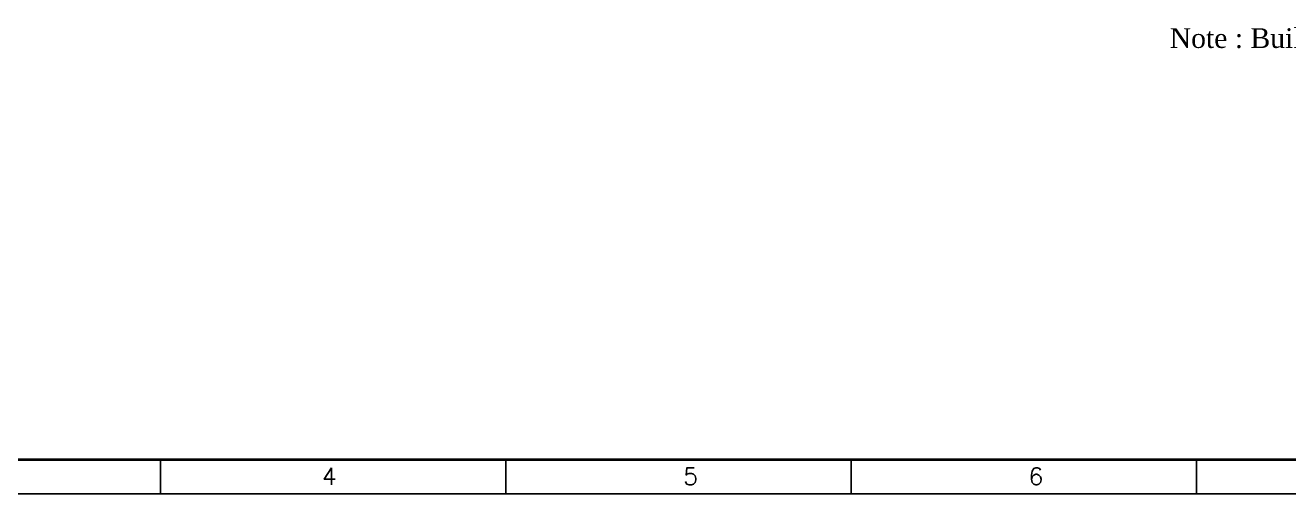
# Model space of a CAD drawing. Header units: millimetres. Extents: x 6239764 to 13047540, y 367704 to 979893.
# Drawn here: x 8120330 to 8185147, y 369928 to 393944 of the extents above; entities that cross this region are included whole.
import ezdxf
from ezdxf.enums import TextEntityAlignment as Align

# ---------------------------------------------------------------- set-up
doc = ezdxf.new("R2010")
doc.units = ezdxf.units.MM
doc.header["$LTSCALE"] = 300
doc.styles.get("Standard").update_dxf_attribs({"font": 'txt8.shx', "width": 0.7, "bigfont": 'hztxt_ii.shx'})
doc.styles.add('wx2', font='times.ttf')

# ---------------------------------------------------------------- blocks, each defined once
blk = doc.blocks.new('A$C76A80B5B')
at = {"linetype": 'ByBlock', "ltscale": 10}
for p, q in [((-119.74, 30.01), (-119.74, 35.01)), ((-69.11, 30.01), (-69.11, 35.01)), ((-18.49, 30.01), (-18.49, 35.01)), ((32.14, 30.01), (32.14, 35.01))]:
    blk.add_line(p, q, dxfattribs=at)
blk.add_lwpolyline([(-281.61, 30.01), (138.39, 30.01), (138.39, 327.01), (-281.61, 327.01)], close=True, dxfattribs=at)
at = {"linetype": 'ByBlock', "ltscale": 10, "const_width": 0.4}
blk.add_lwpolyline([(-271.61, 35.01), (133.39, 35.01), (133.39, 322.01), (-271.61, 322.01)], close=True, dxfattribs=at)
at = {"linetype": 'ByBlock', "ltscale": 10}
for s, p in [('4', (-96.07, 31.31)), ('5', (-43.11, 31.31)), ('6', (7.52, 31.31))]:
    blk.add_text(s, height=2.5, dxfattribs=at).set_placement(p)

msp = doc.modelspace()

# ---------------------------------------------------------------- block references
at = {"color": 7, "xscale": 349.9200000002747, "yscale": 349.9200000002529, "zscale": 349.9200000000157}
msp.add_blockref('A$C76A80B5B', (8169173.4, 359426.5), dxfattribs=at)

# ---------------------------------------------------------------- texts
at = {"color": 7, "linetype": 'Continuous', "style": 'wx2'}
msp.add_text('Note : Building water reservoir will be under stair cage.', height=1007.77, dxfattribs=at).set_placement((8196033.6, 393149.8), align=Align.MIDDLE)

doc.saveas('drawing.dxf')
